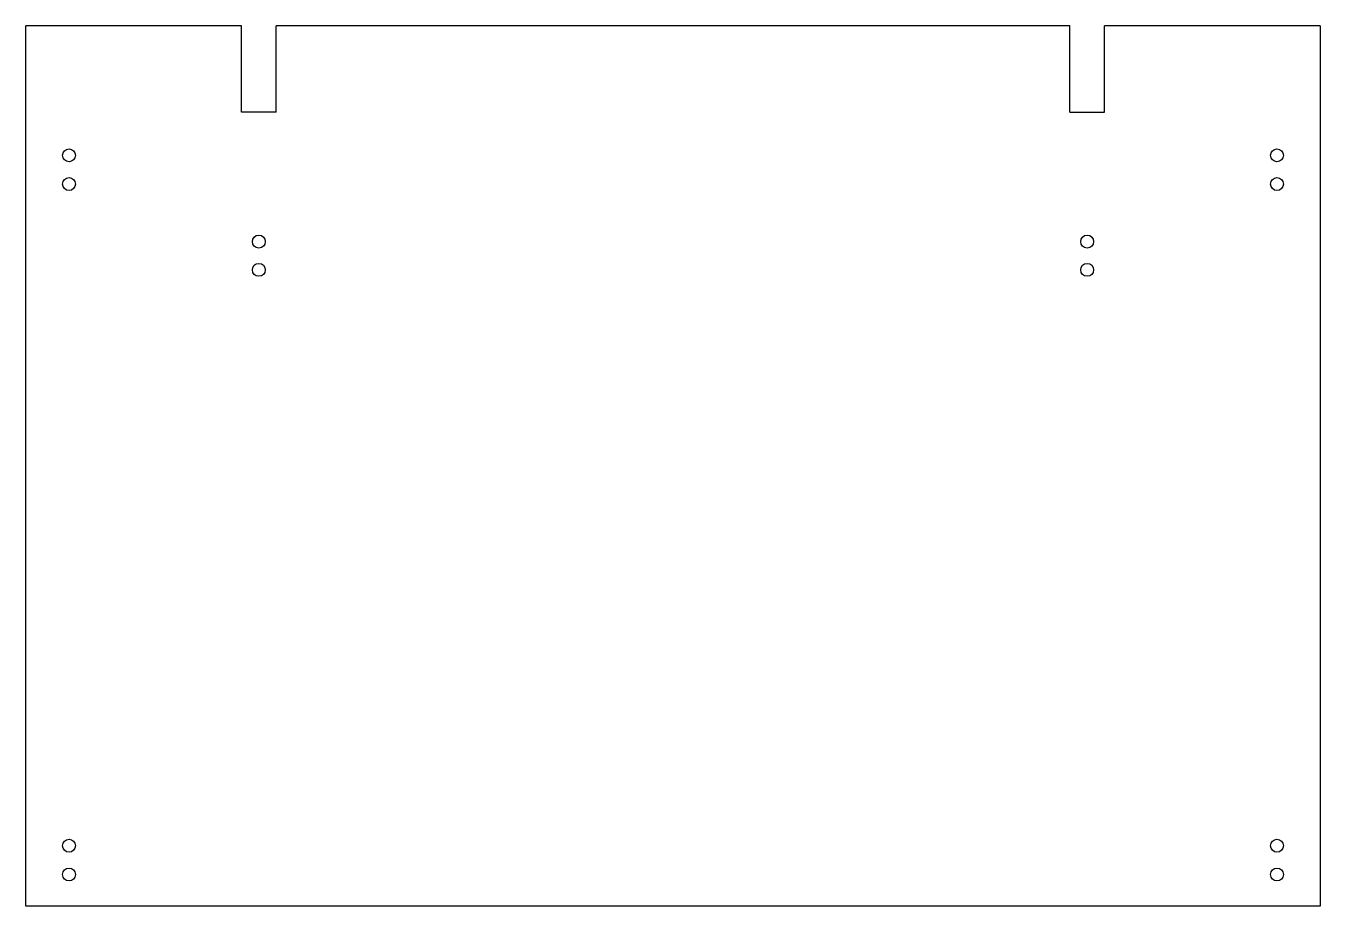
# Paper-space layout 'Sheet1' of a CAD drawing. Header units: millimetres. Extents: x 46 to 496, y 81 to 387.
import ezdxf

# ---------------------------------------------------------------- set-up
doc = ezdxf.new("R2010")
doc.units = ezdxf.units.MM

psp = doc.layouts.new('Sheet1')

# ---------------------------------------------------------------- linework, layer by layer
at = {"color": 7, "linetype": 'Continuous', "lineweight": 25}
for p, q in [((45.7, 81.12), (45.7, 387.12)), ((120.7, 387.12), (45.7, 387.12)), ((120.7, 357.12), (120.7, 387.12)), ((132.7, 357.12), (132.7, 387.12)), ((408.7, 387.12), (132.7, 387.12)), ((408.7, 357.12), (408.7, 387.12)), ((420.7, 357.12), (420.7, 387.12)), ((495.7, 387.12), (420.7, 387.12)), ((495.7, 387.12), (495.7, 81.12)), ((132.7, 357.12), (120.7, 357.12)), ((408.7, 357.12), (420.7, 357.12)), ((495.7, 81.12), (45.7, 81.12))]:
    psp.add_line(p, q, dxfattribs=at)
for centre in [(60.7, 342.13), (480.7, 342.13), (60.7, 332.14), (480.7, 332.14), (126.7, 312.13), (414.7, 312.13), (126.7, 302.31), (414.7, 302.31), (60.7, 102.11), (480.7, 102.11), (60.7, 92.11), (480.7, 92.11)]:
    psp.add_circle(centre, 2.25, dxfattribs=at)

doc.saveas('drawing.dxf')
